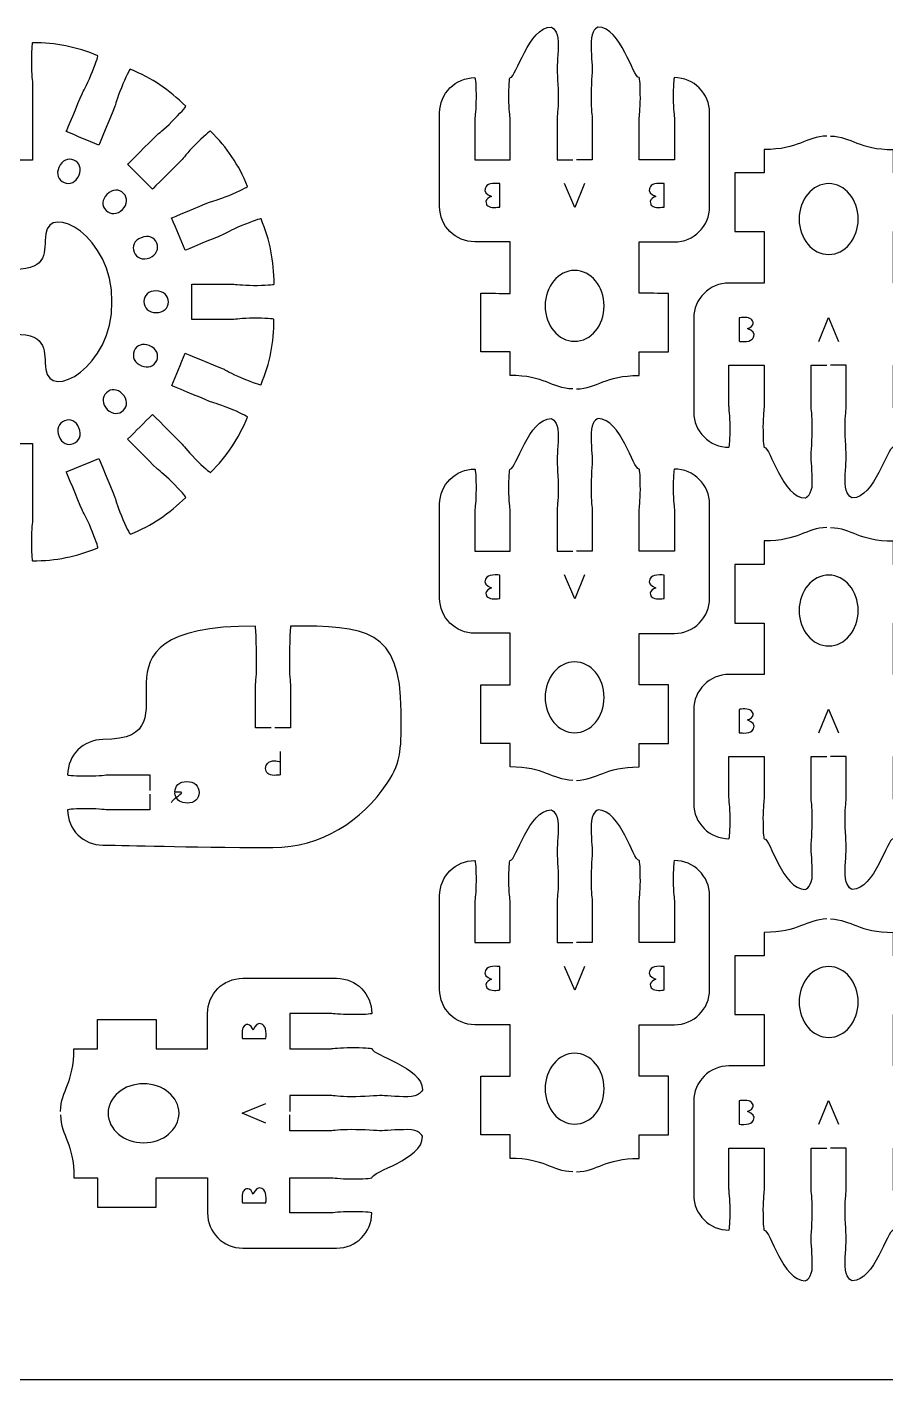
# Model space of a CAD drawing. Extents: x 0 to 300, y 0 to 300.
# Drawn here: x 151 to 224.2, y 0.1 to 115.4 of the extents above; entities that cross this region are included whole.
import ezdxf

# ---------------------------------------------------------------- set-up
doc = ezdxf.new("R2010")
doc.units = 0
doc.header["$MEASUREMENT"] = 0
doc.layers.add('DEFAULT', color=7, linetype='CONTINUOUS')

msp = doc.modelspace()

# ---------------------------------------------------------------- linework, layer by layer
at = {"layer": 'DEFAULT', "color": 250}
for points in [[(198.54, 102.08), (197.7, 100.06), (196.84, 102.08)], [(218.49, 88.63), (219.33, 90.66), (220.18, 88.63)], [(198.54, 68.72), (197.7, 66.7), (196.84, 68.72)], [(218.49, 55.27), (219.33, 57.29), (220.18, 55.27)], [(198.54, 35.35), (197.7, 33.33), (196.84, 35.35)], [(171.38, 21.99), (169.36, 22.83), (171.38, 23.68)], [(218.49, 21.9), (219.33, 23.92), (220.18, 21.9)]]:
    msp.add_lwpolyline(points, dxfattribs=at)
at = {"layer": 'DEFAULT', "color": 1}
msp.add_lwpolyline([(294.85, 0.1), (5.15, 0.1)], dxfattribs=at)
for points, knots in [([(197.54, 84.58), (195.69, 84.64), (195.15, 85.73), (192.19, 85.73), (192.19, 86.4), (192.19, 87.07), (192.19, 87.73), (191.36, 87.73), (190.53, 87.73), (189.69, 87.73), (189.69, 89.4), (189.69, 91.07), (189.69, 92.74), (190.53, 92.73), (191.36, 92.73), (192.19, 92.73), (192.19, 94.19), (192.19, 95.66), (192.19, 97.12), (191.19, 97.12), (190.19, 97.12), (189.19, 97.12), (187.53, 97.12), (186.19, 98.46), (186.19, 100.12), (186.19, 102.78), (186.19, 105.45), (186.19, 108.12), (186.19, 109.77), (187.53, 111.12), (189.19, 111.12), (189.24, 111.12), (189.29, 110.33), (189.29, 109.37), (189.29, 108.4), (189.19, 107.79), (189.19, 107.62), (189.19, 106.45), (189.19, 105.28), (189.19, 104.12), (190.19, 104.12), (191.19, 104.12), (192.19, 104.12), (192.19, 105.28), (192.19, 106.45), (192.19, 107.62), (192.19, 107.79), (192.09, 108.4), (192.09, 109.37), (192.09, 110.33), (192.13, 111.12), (192.19, 111.12), (192.73, 111.12), (193.75, 115.43), (195.69, 115.43), (195.75, 115.43), (196.29, 115.14), (196.29, 114.18), (196.29, 113.21), (196.19, 112.11), (196.19, 111.86), (196.19, 111.72), (196.29, 110.33), (196.29, 109.37), (196.29, 108.4), (196.19, 107.79), (196.19, 107.62), (196.19, 106.45), (196.19, 105.28), (196.19, 104.12), (196.64, 104.12), (197.09, 104.12), (197.54, 104.12)], [0, 0, 0, 0, 1, 1, 1, 6.67, 6.67, 6.67, 13.75, 13.75, 13.75, 27.93, 27.93, 27.93, 35.010007, 35.010007, 35.010007, 47.440007, 47.440007, 47.440007, 55.950007, 55.950007, 55.950007, 56.950007, 56.950007, 56.950007, 79.630007, 79.630007, 79.630007, 80.630007, 80.630007, 80.630007, 81.630007, 81.630007, 81.630007, 82.630007, 82.630007, 82.630007, 92.550007, 92.550007, 92.550007, 101.060007, 101.060007, 101.060007, 110.980007, 110.980007, 110.980007, 111.980007, 111.980007, 111.980007, 112.980007, 112.980007, 112.980007, 113.980007, 113.980007, 113.980007, 114.980007, 114.980007, 114.980007, 115.980007, 115.980007, 115.980007, 116.980007, 116.980007, 116.980007, 117.980007, 117.980007, 117.980007, 127.900007, 127.900007, 127.900007, 131.720007, 131.720007, 131.720007, 131.720007]), ([(197.84, 84.58), (199.69, 84.64), (200.23, 85.73), (203.19, 85.73), (203.19, 86.4), (203.19, 87.07), (203.19, 87.73), (204.02, 87.73), (204.86, 87.73), (205.69, 87.73), (205.69, 89.4), (205.69, 91.07), (205.69, 92.73), (204.86, 92.73), (204.02, 92.73), (203.19, 92.74), (203.19, 94.2), (203.19, 95.65), (203.19, 97.11), (204.19, 97.11), (205.19, 97.11), (206.19, 97.11), (207.85, 97.11), (209.19, 98.46), (209.19, 100.12), (209.19, 102.78), (209.19, 105.45), (209.19, 108.12), (209.19, 109.77), (207.85, 111.12), (206.19, 111.12), (206.14, 111.12), (206.09, 110.33), (206.09, 109.37), (206.09, 108.4), (206.19, 107.79), (206.19, 107.62), (206.19, 106.45), (206.19, 105.28), (206.19, 104.12), (205.19, 104.12), (204.19, 104.12), (203.19, 104.12), (203.19, 105.28), (203.19, 106.45), (203.19, 107.62), (203.19, 107.79), (203.29, 108.4), (203.29, 109.37), (203.29, 110.33), (203.25, 111.12), (203.19, 111.12), (202.65, 111.12), (201.62, 115.43), (199.69, 115.43), (199.63, 115.43), (199.09, 115.14), (199.09, 114.18), (199.09, 113.21), (199.19, 112.11), (199.19, 111.86), (199.19, 111.72), (199.09, 110.33), (199.09, 109.37), (199.09, 108.4), (199.19, 107.79), (199.19, 107.62), (199.19, 106.45), (199.19, 105.28), (199.19, 104.12), (198.74, 104.12), (198.29, 104.12), (197.84, 104.12)], [0, 0, 0, 0, 1, 1, 1, 6.67, 6.67, 6.67, 13.76, 13.76, 13.76, 27.93, 27.93, 27.93, 35.030007, 35.030007, 35.030007, 47.440011, 47.440011, 47.440011, 55.940011, 55.940011, 55.940011, 56.940011, 56.940011, 56.940011, 79.620013, 79.620013, 79.620013, 80.620013, 80.620013, 80.620013, 81.620013, 81.620013, 81.620013, 82.620013, 82.620013, 82.620013, 92.540013, 92.540013, 92.540013, 101.040013, 101.040013, 101.040013, 110.960013, 110.960013, 110.960013, 111.960013, 111.960013, 111.960013, 112.960013, 112.960013, 112.960013, 113.960013, 113.960013, 113.960013, 114.960013, 114.960013, 114.960013, 115.960013, 115.960013, 115.960013, 116.960013, 116.960013, 116.960013, 117.960013, 117.960013, 117.960013, 127.880013, 127.880013, 127.880013, 131.710013, 131.710013, 131.710013, 131.710013]), ([(150.15, 79.94), (150.6, 79.94), (151.05, 79.94), (151.5, 79.94), (151.5, 77.77), (151.5, 75.6), (151.5, 73.43), (151.5, 73.26), (151.4, 72.65), (151.4, 71.68), (151.4, 70.72), (151.44, 69.94), (151.5, 69.93), (153.5, 69.93), (155.21, 70.28), (157.06, 71.04), (157.11, 71.06), (156.85, 71.8), (156.48, 72.7), (156.12, 73.59), (155.79, 74.11), (155.72, 74.27), (155.39, 75.08), (154.38, 77.51), (154.38, 77.51), (155.31, 77.89), (156.23, 78.27), (157.15, 78.65), (157.15, 78.65), (158.16, 76.23), (158.49, 75.42), (158.56, 75.26), (158.7, 74.66), (159.07, 73.77), (159.44, 72.87), (159.78, 72.17), (159.84, 72.19), (161.68, 72.95), (163.13, 73.93), (164.55, 75.34), (164.59, 75.38), (164.07, 75.96), (163.38, 76.65), (162.7, 77.33), (162.2, 77.69), (162.08, 77.81), (161.45, 78.43), (159.6, 80.29), (159.6, 80.29), (160.31, 81), (161.01, 81.7), (161.72, 82.41), (161.72, 82.41), (163.58, 80.56), (164.19, 79.93), (164.32, 79.81), (164.68, 79.31), (165.36, 78.63), (166.05, 77.94), (166.63, 77.42), (166.67, 77.46), (168.08, 78.88), (169.06, 80.33), (169.82, 82.17), (169.84, 82.23), (169.14, 82.57), (168.24, 82.94), (167.35, 83.31), (166.75, 83.45), (166.59, 83.52), (165.78, 83.85), (163.36, 84.86), (163.36, 84.86), (163.74, 85.78), (164.12, 86.7), (164.5, 87.63), (164.5, 87.63), (166.93, 86.62), (167.74, 86.29), (167.9, 86.22), (168.42, 85.9), (169.31, 85.52), (170.21, 85.15), (170.95, 84.9), (170.97, 84.95), (171.73, 86.8), (172.08, 88.51), (172.07, 90.51), (172.07, 90.57), (171.29, 90.61), (170.33, 90.61), (169.36, 90.61), (168.75, 90.51), (168.58, 90.51), (167.41, 90.51), (166.24, 90.51), (165.07, 90.51), (165.08, 91.51), (165.08, 92.51), (165.08, 93.51), (165.08, 93.51), (167.7, 93.51), (168.57, 93.51), (168.75, 93.51), (169.36, 93.41), (170.33, 93.41), (171.29, 93.41), (172.08, 93.46), (172.08, 93.51), (172.08, 95.51), (171.73, 97.23), (170.97, 99.08), (170.95, 99.13), (170.21, 98.86), (169.32, 98.5), (168.42, 98.12), (167.9, 97.8), (167.73, 97.74), (166.93, 97.4), (164.5, 96.4), (164.5, 96.4), (164.12, 97.32), (163.74, 98.24), (163.35, 99.16), (163.35, 99.16), (165.78, 100.17), (166.59, 100.5), (166.75, 100.57), (167.35, 100.71), (168.25, 101.08), (169.14, 101.45), (169.84, 101.8), (169.82, 101.85), (169.06, 103.69), (168.09, 105.15), (166.67, 106.56), (166.63, 106.6), (166.05, 106.08), (165.36, 105.4), (164.68, 104.71), (164.32, 104.21), (164.19, 104.09), (163.57, 103.47), (161.72, 101.61), (161.72, 101.61), (161.01, 102.32), (160.31, 103.03), (159.6, 103.73), (159.6, 103.73), (161.46, 105.59), (162.08, 106.21), (162.2, 106.33), (162.7, 106.69), (163.38, 107.38), (164.07, 108.06), (164.59, 108.64), (164.55, 108.68), (163.14, 110.1), (161.68, 111.07), (159.83, 111.84), (159.78, 111.86), (159.44, 111.15), (159.07, 110.26), (158.7, 109.36), (158.56, 108.76), (158.49, 108.6), (158.16, 107.79), (157.15, 105.37), (157.15, 105.37), (156.23, 105.75), (155.31, 106.13), (154.38, 106.52), (154.38, 106.52), (155.39, 108.94), (155.72, 109.75), (155.79, 109.91), (156.11, 110.43), (156.48, 111.32), (156.85, 112.22), (157.11, 112.96), (157.06, 112.98), (155.21, 113.75), (153.5, 114.09), (151.5, 114.09), (151.45, 114.09), (151.4, 113.31), (151.4, 112.34), (151.4, 111.37), (151.5, 110.76), (151.5, 110.59), (151.5, 109.71), (151.5, 104.09), (151.5, 104.09), (151.05, 104.09), (150.6, 104.09), (150.15, 104.09)], [0, 0, 0, 0, 3.83, 3.83, 3.83, 22.27, 22.27, 22.27, 23.27, 23.27, 23.27, 24.27, 24.27, 24.27, 25.27, 25.27, 25.27, 26.27, 26.27, 26.27, 27.27, 27.27, 27.27, 28.27, 28.27, 28.27, 36.775416, 36.775416, 36.775416, 37.775416, 37.775416, 37.775416, 38.775416, 38.775416, 38.775416, 39.775416, 39.775416, 39.775416, 40.775416, 40.775416, 40.775416, 41.775416, 41.775416, 41.775416, 42.775416, 42.775416, 42.775416, 43.775416, 43.775416, 43.775416, 52.281913, 52.281913, 52.281913, 53.281913, 53.281913, 53.281913, 54.281913, 54.281913, 54.281913, 55.281913, 55.281913, 55.281913, 56.281913, 56.281913, 56.281913, 57.281913, 57.281913, 57.281913, 58.281913, 58.281913, 58.281913, 59.281913, 59.281913, 59.281913, 67.787329, 67.787329, 67.787329, 68.787329, 68.787329, 68.787329, 69.787329, 69.787329, 69.787329, 70.787329, 70.787329, 70.787329, 71.787329, 71.787329, 71.787329, 72.787329, 72.787329, 72.787329, 73.787329, 73.787329, 73.787329, 83.717329, 83.717329, 83.717329, 92.217335, 92.217335, 92.217335, 93.217335, 93.217335, 93.217335, 94.217335, 94.217335, 94.217335, 95.217335, 95.217335, 95.217335, 96.217335, 96.217335, 96.217335, 97.217335, 97.217335, 97.217335, 98.217335, 98.217335, 98.217335, 99.217335, 99.217335, 99.217335, 107.717341, 107.717341, 107.717341, 108.717341, 108.717341, 108.717341, 109.717341, 109.717341, 109.717341, 110.717341, 110.717341, 110.717341, 111.717341, 111.717341, 111.717341, 112.717341, 112.717341, 112.717341, 113.717341, 113.717341, 113.717341, 114.717341, 114.717341, 114.717341, 123.223839, 123.223839, 123.223839, 124.223839, 124.223839, 124.223839, 125.223839, 125.223839, 125.223839, 126.223839, 126.223839, 126.223839, 127.223839, 127.223839, 127.223839, 128.223839, 128.223839, 128.223839, 129.223839, 129.223839, 129.223839, 130.223839, 130.223839, 130.223839, 138.729255, 138.729255, 138.729255, 139.729255, 139.729255, 139.729255, 140.729255, 140.729255, 140.729255, 141.729255, 141.729255, 141.729255, 142.729255, 142.729255, 142.729255, 143.729255, 143.729255, 143.729255, 144.729255, 144.729255, 144.729255, 145.729255, 145.729255, 145.729255, 149.559255, 149.559255, 149.559255, 149.559255]), ([(219.19, 106.14), (217.34, 106.08), (216.8, 104.99), (213.84, 104.99), (213.84, 104.32), (213.84, 103.65), (213.84, 102.99), (213.01, 102.99), (212.17, 102.99), (211.34, 102.99), (211.34, 101.32), (211.34, 99.65), (211.34, 97.99), (212.17, 97.99), (213.01, 97.99), (213.84, 97.99), (213.84, 96.53), (213.84, 95.07), (213.84, 93.61), (212.84, 93.61), (211.84, 93.61), (210.84, 93.61), (209.18, 93.61), (207.84, 92.26), (207.84, 90.61), (207.84, 87.94), (207.84, 85.27), (207.84, 82.6), (207.84, 80.95), (209.18, 79.61), (210.84, 79.61), (210.89, 79.61), (210.94, 80.39), (210.94, 81.36), (210.94, 82.32), (210.84, 82.93), (210.84, 83.1), (210.84, 84.27), (210.84, 85.44), (210.84, 86.6), (211.84, 86.6), (212.84, 86.6), (213.84, 86.6), (213.84, 85.44), (213.84, 84.27), (213.84, 83.1), (213.84, 82.93), (213.74, 82.32), (213.74, 81.36), (213.74, 80.39), (213.78, 79.61), (213.84, 79.61), (214.38, 79.61), (215.41, 75.29), (217.34, 75.29), (217.4, 75.29), (217.94, 75.58), (217.94, 76.54), (217.94, 77.51), (217.84, 78.6), (217.84, 78.85), (217.84, 79), (217.94, 80.39), (217.94, 81.36), (217.94, 82.32), (217.84, 82.93), (217.84, 83.1), (217.84, 84.27), (217.84, 85.44), (217.84, 86.6), (218.29, 86.6), (218.74, 86.6), (219.19, 86.6)], [0, 0, 0, 0, 1, 1, 1, 6.67, 6.67, 6.67, 13.76, 13.76, 13.76, 27.93, 27.93, 27.93, 35.030007, 35.030007, 35.030007, 47.440011, 47.440011, 47.440011, 55.940011, 55.940011, 55.940011, 56.940011, 56.940011, 56.940011, 79.620013, 79.620013, 79.620013, 80.620013, 80.620013, 80.620013, 81.620013, 81.620013, 81.620013, 82.620013, 82.620013, 82.620013, 92.540013, 92.540013, 92.540013, 101.040013, 101.040013, 101.040013, 110.960013, 110.960013, 110.960013, 111.960013, 111.960013, 111.960013, 112.960013, 112.960013, 112.960013, 113.960013, 113.960013, 113.960013, 114.960013, 114.960013, 114.960013, 115.960013, 115.960013, 115.960013, 116.960013, 116.960013, 116.960013, 117.960013, 117.960013, 117.960013, 127.880013, 127.880013, 127.880013, 131.710013, 131.710013, 131.710013, 131.710013]), ([(219.49, 106.14), (221.34, 106.08), (221.88, 104.99), (224.84, 104.99), (224.84, 104.32), (224.84, 103.65), (224.84, 102.99), (225.67, 102.99), (226.5, 102.99), (227.34, 102.99), (227.34, 101.32), (227.34, 99.65), (227.34, 97.99), (226.5, 97.99), (225.67, 97.99), (224.84, 97.99), (224.84, 96.53), (224.84, 95.07), (224.84, 93.6), (225.84, 93.6), (226.84, 93.6), (227.84, 93.6), (229.5, 93.6), (230.84, 92.26), (230.84, 90.61), (230.84, 87.94), (230.84, 85.27), (230.84, 82.6), (230.84, 80.95), (229.5, 79.61), (227.84, 79.61), (227.78, 79.61), (227.74, 80.39), (227.74, 81.36), (227.74, 82.32), (227.84, 82.93), (227.84, 83.1), (227.84, 84.27), (227.84, 85.44), (227.84, 86.6), (226.84, 86.6), (225.84, 86.6), (224.84, 86.6), (224.84, 85.44), (224.84, 84.27), (224.84, 83.1), (224.84, 82.93), (224.94, 82.32), (224.94, 81.36), (224.94, 80.39), (224.9, 79.61), (224.84, 79.61), (224.3, 79.61), (223.28, 75.29), (221.34, 75.29), (221.28, 75.29), (220.74, 75.58), (220.74, 76.54), (220.74, 77.51), (220.84, 78.6), (220.84, 78.85), (220.84, 79), (220.74, 80.39), (220.74, 81.36), (220.74, 82.32), (220.84, 82.93), (220.84, 83.1), (220.84, 84.27), (220.84, 85.44), (220.84, 86.6), (220.39, 86.6), (219.94, 86.6), (219.49, 86.6)], [0, 0, 0, 0, 1, 1, 1, 6.67, 6.67, 6.67, 13.75, 13.75, 13.75, 27.93, 27.93, 27.93, 35.010007, 35.010007, 35.010007, 47.440007, 47.440007, 47.440007, 55.950007, 55.950007, 55.950007, 56.950007, 56.950007, 56.950007, 79.630007, 79.630007, 79.630007, 80.630007, 80.630007, 80.630007, 81.630007, 81.630007, 81.630007, 82.630007, 82.630007, 82.630007, 92.550007, 92.550007, 92.550007, 101.060007, 101.060007, 101.060007, 110.980007, 110.980007, 110.980007, 111.980007, 111.980007, 111.980007, 112.980007, 112.980007, 112.980007, 113.980007, 113.980007, 113.980007, 114.980007, 114.980007, 114.980007, 115.980007, 115.980007, 115.980007, 116.980007, 116.980007, 116.980007, 117.980007, 117.980007, 117.980007, 127.900007, 127.900007, 127.900007, 131.720007, 131.720007, 131.720007, 131.720007]), ([(219.34, 102.08), (220.73, 102.08), (221.85, 100.73), (221.85, 99.06), (221.85, 97.39), (220.73, 96.04), (219.34, 96.04), (217.95, 96.04), (216.82, 97.39), (216.82, 99.06), (216.82, 100.73), (217.95, 102.08), (219.34, 102.08)], [1, 1, 1, 1, 2, 2, 2, 3, 3, 3, 4, 4, 4, 5, 5, 5, 5]), ([(152.63, 86.24), (152.46, 87.69), (152.9, 89.25), (150, 89.25), (147.1, 89.25), (147.55, 87.69), (147.37, 86.24), (147.07, 83.57), (141.69, 86.36), (141.73, 92.01), (141.69, 97.66), (147.07, 100.45), (147.37, 97.79), (147.55, 96.33), (147.1, 94.77), (150, 94.77), (152.9, 94.77), (152.46, 96.33), (152.63, 97.79), (152.94, 100.45), (158.32, 97.66), (158.27, 92.01), (158.32, 86.36), (152.94, 83.57), (152.63, 86.24)], [1, 1, 1, 1, 2, 2, 2, 3, 3, 3, 4, 4, 4, 5, 5, 5, 6, 6, 6, 7, 7, 7, 8, 8, 8, 9, 9, 9, 9]), ([(197.69, 88.64), (196.3, 88.64), (195.18, 89.99), (195.18, 91.66), (195.18, 93.33), (196.3, 94.68), (197.69, 94.68), (199.08, 94.68), (200.2, 93.33), (200.2, 91.66), (200.2, 89.99), (199.08, 88.64), (197.69, 88.64)], [1, 1, 1, 1, 2, 2, 2, 3, 3, 3, 4, 4, 4, 5, 5, 5, 5]), ([(197.54, 51.21), (195.69, 51.27), (195.15, 52.36), (192.19, 52.36), (192.19, 53.03), (192.19, 53.7), (192.19, 54.36), (191.36, 54.36), (190.53, 54.36), (189.69, 54.36), (189.69, 56.03), (189.69, 57.7), (189.69, 59.37), (190.53, 59.37), (191.36, 59.36), (192.19, 59.36), (192.19, 60.82), (192.19, 62.29), (192.19, 63.75), (191.19, 63.75), (190.19, 63.75), (189.19, 63.75), (187.53, 63.75), (186.19, 65.09), (186.19, 66.75), (186.19, 69.41), (186.19, 72.08), (186.19, 74.75), (186.19, 76.41), (187.53, 77.75), (189.19, 77.75), (189.24, 77.75), (189.29, 76.96), (189.29, 76), (189.29, 75.03), (189.19, 74.42), (189.19, 74.25), (189.19, 73.08), (189.19, 71.91), (189.19, 70.75), (190.19, 70.75), (191.19, 70.75), (192.19, 70.75), (192.19, 71.91), (192.19, 73.08), (192.19, 74.25), (192.19, 74.42), (192.09, 75.03), (192.09, 76), (192.09, 76.96), (192.13, 77.75), (192.19, 77.75), (192.73, 77.75), (193.75, 82.06), (195.69, 82.06), (195.75, 82.06), (196.29, 81.77), (196.29, 80.81), (196.29, 79.84), (196.19, 78.75), (196.19, 78.5), (196.19, 78.35), (196.29, 76.96), (196.29, 76), (196.29, 75.03), (196.19, 74.42), (196.19, 74.25), (196.19, 73.08), (196.19, 71.91), (196.19, 70.75), (196.64, 70.75), (197.09, 70.75), (197.54, 70.75)], [0, 0, 0, 0, 1, 1, 1, 6.67, 6.67, 6.67, 13.75, 13.75, 13.75, 27.93, 27.93, 27.93, 35.010007, 35.010007, 35.010007, 47.440007, 47.440007, 47.440007, 55.950007, 55.950007, 55.950007, 56.950007, 56.950007, 56.950007, 79.630007, 79.630007, 79.630007, 80.630007, 80.630007, 80.630007, 81.630007, 81.630007, 81.630007, 82.630007, 82.630007, 82.630007, 92.550007, 92.550007, 92.550007, 101.060007, 101.060007, 101.060007, 110.980007, 110.980007, 110.980007, 111.980007, 111.980007, 111.980007, 112.980007, 112.980007, 112.980007, 113.980007, 113.980007, 113.980007, 114.980007, 114.980007, 114.980007, 115.980007, 115.980007, 115.980007, 116.980007, 116.980007, 116.980007, 117.980007, 117.980007, 117.980007, 127.900007, 127.900007, 127.900007, 131.720007, 131.720007, 131.720007, 131.720007]), ([(197.84, 51.21), (199.69, 51.27), (200.23, 52.36), (203.19, 52.36), (203.19, 53.03), (203.19, 53.7), (203.19, 54.36), (204.02, 54.36), (204.86, 54.36), (205.69, 54.36), (205.69, 56.03), (205.69, 57.7), (205.69, 59.36), (204.86, 59.36), (204.02, 59.37), (203.19, 59.37), (203.19, 60.83), (203.19, 62.29), (203.19, 63.74), (204.19, 63.74), (205.19, 63.74), (206.19, 63.74), (207.85, 63.74), (209.19, 65.09), (209.19, 66.75), (209.19, 69.41), (209.19, 72.08), (209.19, 74.75), (209.19, 76.41), (207.85, 77.75), (206.19, 77.75), (206.14, 77.75), (206.09, 76.96), (206.09, 76), (206.09, 75.03), (206.19, 74.42), (206.19, 74.25), (206.19, 73.08), (206.19, 71.91), (206.19, 70.75), (205.19, 70.75), (204.19, 70.75), (203.19, 70.75), (203.19, 71.91), (203.19, 73.08), (203.19, 74.25), (203.19, 74.42), (203.29, 75.03), (203.29, 76), (203.29, 76.96), (203.25, 77.75), (203.19, 77.75), (202.65, 77.75), (201.62, 82.06), (199.69, 82.06), (199.63, 82.06), (199.09, 81.77), (199.09, 80.81), (199.09, 79.84), (199.19, 78.75), (199.19, 78.5), (199.19, 78.35), (199.09, 76.96), (199.09, 76), (199.09, 75.03), (199.19, 74.42), (199.19, 74.25), (199.19, 73.08), (199.19, 71.91), (199.19, 70.75), (198.74, 70.75), (198.29, 70.75), (197.84, 70.75)], [0, 0, 0, 0, 1, 1, 1, 6.67, 6.67, 6.67, 13.76, 13.76, 13.76, 27.93, 27.93, 27.93, 35.030007, 35.030007, 35.030007, 47.440011, 47.440011, 47.440011, 55.940011, 55.940011, 55.940011, 56.940011, 56.940011, 56.940011, 79.620013, 79.620013, 79.620013, 80.620013, 80.620013, 80.620013, 81.620013, 81.620013, 81.620013, 82.620013, 82.620013, 82.620013, 92.540013, 92.540013, 92.540013, 101.040013, 101.040013, 101.040013, 110.960013, 110.960013, 110.960013, 111.960013, 111.960013, 111.960013, 112.960013, 112.960013, 112.960013, 113.960013, 113.960013, 113.960013, 114.960013, 114.960013, 114.960013, 115.960013, 115.960013, 115.960013, 116.960013, 116.960013, 116.960013, 117.960013, 117.960013, 117.960013, 127.880013, 127.880013, 127.880013, 131.710013, 131.710013, 131.710013, 131.710013]), ([(219.19, 72.77), (217.34, 72.71), (216.8, 71.62), (213.84, 71.62), (213.84, 70.95), (213.84, 70.29), (213.84, 69.62), (213.01, 69.62), (212.17, 69.62), (211.34, 69.62), (211.34, 67.95), (211.34, 66.29), (211.34, 64.62), (212.17, 64.62), (213.01, 64.62), (213.84, 64.62), (213.84, 63.16), (213.84, 61.7), (213.84, 60.24), (212.84, 60.24), (211.84, 60.24), (210.84, 60.24), (209.18, 60.24), (207.84, 58.89), (207.84, 57.24), (207.84, 54.57), (207.84, 51.9), (207.84, 49.23), (207.84, 47.58), (209.18, 46.24), (210.84, 46.24), (210.89, 46.24), (210.94, 47.02), (210.94, 47.99), (210.94, 48.95), (210.84, 49.56), (210.84, 49.74), (210.84, 50.9), (210.84, 52.07), (210.84, 53.24), (211.84, 53.24), (212.84, 53.24), (213.84, 53.24), (213.84, 52.07), (213.84, 50.9), (213.84, 49.74), (213.84, 49.56), (213.74, 48.95), (213.74, 47.99), (213.74, 47.02), (213.78, 46.24), (213.84, 46.24), (214.38, 46.24), (215.41, 41.92), (217.34, 41.92), (217.4, 41.92), (217.94, 42.21), (217.94, 43.17), (217.94, 44.14), (217.84, 45.23), (217.84, 45.48), (217.84, 45.63), (217.94, 47.02), (217.94, 47.99), (217.94, 48.95), (217.84, 49.56), (217.84, 49.74), (217.84, 50.9), (217.84, 52.07), (217.84, 53.24), (218.29, 53.24), (218.74, 53.24), (219.19, 53.24)], [0, 0, 0, 0, 1, 1, 1, 6.67, 6.67, 6.67, 13.76, 13.76, 13.76, 27.93, 27.93, 27.93, 35.030007, 35.030007, 35.030007, 47.440011, 47.440011, 47.440011, 55.940011, 55.940011, 55.940011, 56.940011, 56.940011, 56.940011, 79.620013, 79.620013, 79.620013, 80.620013, 80.620013, 80.620013, 81.620013, 81.620013, 81.620013, 82.620013, 82.620013, 82.620013, 92.540013, 92.540013, 92.540013, 101.040013, 101.040013, 101.040013, 110.960013, 110.960013, 110.960013, 111.960013, 111.960013, 111.960013, 112.960013, 112.960013, 112.960013, 113.960013, 113.960013, 113.960013, 114.960013, 114.960013, 114.960013, 115.960013, 115.960013, 115.960013, 116.960013, 116.960013, 116.960013, 117.960013, 117.960013, 117.960013, 127.880013, 127.880013, 127.880013, 131.710013, 131.710013, 131.710013, 131.710013]), ([(219.49, 72.77), (221.34, 72.71), (221.88, 71.62), (224.84, 71.62), (224.84, 70.95), (224.84, 70.29), (224.84, 69.62), (225.67, 69.62), (226.5, 69.62), (227.34, 69.62), (227.34, 67.95), (227.34, 66.28), (227.34, 64.62), (226.5, 64.62), (225.67, 64.62), (224.84, 64.62), (224.84, 63.16), (224.84, 61.7), (224.84, 60.23), (225.84, 60.23), (226.84, 60.23), (227.84, 60.23), (229.5, 60.23), (230.84, 58.89), (230.84, 57.24), (230.84, 54.57), (230.84, 51.9), (230.84, 49.23), (230.84, 47.58), (229.5, 46.24), (227.84, 46.24), (227.78, 46.24), (227.74, 47.02), (227.74, 47.99), (227.74, 48.95), (227.84, 49.56), (227.84, 49.74), (227.84, 50.9), (227.84, 52.07), (227.84, 53.24), (226.84, 53.24), (225.84, 53.24), (224.84, 53.24), (224.84, 52.07), (224.84, 50.9), (224.84, 49.74), (224.84, 49.56), (224.94, 48.95), (224.94, 47.99), (224.94, 47.02), (224.9, 46.24), (224.84, 46.24), (224.3, 46.24), (223.28, 41.92), (221.34, 41.92), (221.28, 41.92), (220.74, 42.21), (220.74, 43.17), (220.74, 44.14), (220.84, 45.23), (220.84, 45.48), (220.84, 45.63), (220.74, 47.02), (220.74, 47.99), (220.74, 48.95), (220.84, 49.56), (220.84, 49.74), (220.84, 50.9), (220.84, 52.07), (220.84, 53.24), (220.39, 53.24), (219.94, 53.24), (219.49, 53.24)], [0, 0, 0, 0, 1, 1, 1, 6.67, 6.67, 6.67, 13.75, 13.75, 13.75, 27.93, 27.93, 27.93, 35.010007, 35.010007, 35.010007, 47.440007, 47.440007, 47.440007, 55.950007, 55.950007, 55.950007, 56.950007, 56.950007, 56.950007, 79.630007, 79.630007, 79.630007, 80.630007, 80.630007, 80.630007, 81.630007, 81.630007, 81.630007, 82.630007, 82.630007, 82.630007, 92.550007, 92.550007, 92.550007, 101.060007, 101.060007, 101.060007, 110.980007, 110.980007, 110.980007, 111.980007, 111.980007, 111.980007, 112.980007, 112.980007, 112.980007, 113.980007, 113.980007, 113.980007, 114.980007, 114.980007, 114.980007, 115.980007, 115.980007, 115.980007, 116.980007, 116.980007, 116.980007, 117.980007, 117.980007, 117.980007, 127.900007, 127.900007, 127.900007, 131.720007, 131.720007, 131.720007, 131.720007]), ([(219.34, 68.71), (220.73, 68.71), (221.85, 67.36), (221.85, 65.69), (221.85, 64.02), (220.73, 62.67), (219.34, 62.67), (217.95, 62.67), (216.82, 64.02), (216.82, 65.69), (216.82, 67.36), (217.95, 68.71), (219.34, 68.71)], [1, 1, 1, 1, 2, 2, 2, 3, 3, 3, 4, 4, 4, 5, 5, 5, 5]), ([(171.84, 55.7), (171.39, 55.7), (170.94, 55.7), (170.49, 55.7), (170.49, 56.86), (170.49, 58.03), (170.49, 59.19), (170.49, 59.37), (170.59, 59.98), (170.59, 60.94), (170.59, 61.9), (170.55, 64.29), (170.49, 64.37), (154.14, 64.37), (166.34, 54.69), (157.49, 54.69), (155.83, 54.69), (154.49, 53.35), (154.49, 51.69), (154.49, 51.63), (155.27, 51.59), (156.24, 51.59), (157.21, 51.59), (157.82, 51.69), (157.99, 51.69), (159.16, 51.69), (160.32, 51.69), (161.49, 51.69), (161.49, 51.24), (161.49, 50.79), (161.49, 50.34)], [0, 0, 0, 0, 3.82, 3.82, 3.82, 13.74, 13.74, 13.74, 14.74, 14.74, 14.74, 15.74, 15.74, 15.74, 16.74, 16.74, 16.74, 17.74, 17.74, 17.74, 18.74, 18.74, 18.74, 19.74, 19.74, 19.74, 29.66, 29.66, 29.66, 33.48, 33.48, 33.48, 33.48]), ([(161.49, 50.04), (161.49, 49.59), (161.49, 49.14), (161.49, 48.69), (160.32, 48.69), (159.16, 48.69), (157.99, 48.69), (157.82, 48.69), (157.21, 48.79), (156.24, 48.79), (155.27, 48.79), (154.49, 48.75), (154.49, 48.69), (154.49, 47.03), (155.83, 45.69), (157.49, 45.69), (160.08, 45.69), (163.98, 45.49), (171.98, 45.49), (176.11, 45.49), (179.54, 47.75), (181.73, 50.98), (183.01, 52.87), (182.9, 54.07), (182.9, 57.07), (182.9, 64.17), (179.85, 64.37), (173.49, 64.37), (173.44, 64.37), (173.39, 61.91), (173.39, 60.94), (173.39, 59.98), (173.49, 59.37), (173.49, 59.19), (173.49, 58.03), (173.49, 56.86), (173.49, 55.7), (173.04, 55.7), (172.59, 55.7), (172.14, 55.7)], [0, 0, 0, 0, 3.82, 3.82, 3.82, 13.74, 13.74, 13.74, 14.74, 14.74, 14.74, 15.74, 15.74, 15.74, 16.74, 16.74, 16.74, 17.74, 17.74, 17.74, 18.74, 18.74, 18.74, 19.74, 19.74, 19.74, 20.74, 20.74, 20.74, 21.74, 21.74, 21.74, 22.74, 22.74, 22.74, 32.66, 32.66, 32.66, 36.49, 36.49, 36.49, 36.49]), ([(197.69, 55.27), (196.3, 55.27), (195.18, 56.63), (195.18, 58.29), (195.18, 59.96), (196.3, 61.31), (197.69, 61.31), (199.08, 61.31), (200.2, 59.96), (200.2, 58.29), (200.2, 56.63), (199.08, 55.27), (197.69, 55.27)], [1, 1, 1, 1, 2, 2, 2, 3, 3, 3, 4, 4, 4, 5, 5, 5, 5]), ([(197.54, 17.84), (195.69, 17.9), (195.15, 18.99), (192.19, 18.99), (192.19, 19.66), (192.19, 20.33), (192.19, 20.99), (191.36, 20.99), (190.53, 20.99), (189.69, 20.99), (189.69, 22.66), (189.69, 24.33), (189.69, 26), (190.53, 26), (191.36, 25.99), (192.19, 25.99), (192.19, 27.46), (192.19, 28.92), (192.19, 30.38), (191.19, 30.38), (190.19, 30.38), (189.19, 30.38), (187.53, 30.38), (186.19, 31.72), (186.19, 33.38), (186.19, 36.04), (186.19, 38.71), (186.19, 41.38), (186.19, 43.04), (187.53, 44.38), (189.19, 44.38), (189.24, 44.38), (189.29, 43.59), (189.29, 42.63), (189.29, 41.66), (189.19, 41.05), (189.19, 40.88), (189.19, 39.71), (189.19, 38.54), (189.19, 37.38), (190.19, 37.38), (191.19, 37.38), (192.19, 37.38), (192.19, 38.54), (192.19, 39.71), (192.19, 40.88), (192.19, 41.05), (192.09, 41.66), (192.09, 42.63), (192.09, 43.59), (192.13, 44.38), (192.19, 44.38), (192.73, 44.38), (193.75, 48.69), (195.69, 48.69), (195.75, 48.69), (196.29, 48.41), (196.29, 47.44), (196.29, 46.47), (196.19, 45.38), (196.19, 45.13), (196.19, 44.98), (196.29, 43.59), (196.29, 42.63), (196.29, 41.66), (196.19, 41.05), (196.19, 40.88), (196.19, 39.71), (196.19, 38.54), (196.19, 37.38), (196.64, 37.38), (197.09, 37.38), (197.54, 37.38)], [0, 0, 0, 0, 1, 1, 1, 6.67, 6.67, 6.67, 13.75, 13.75, 13.75, 27.93, 27.93, 27.93, 35.010007, 35.010007, 35.010007, 47.440007, 47.440007, 47.440007, 55.950007, 55.950007, 55.950007, 56.950007, 56.950007, 56.950007, 79.630007, 79.630007, 79.630007, 80.630007, 80.630007, 80.630007, 81.630007, 81.630007, 81.630007, 82.630007, 82.630007, 82.630007, 92.550007, 92.550007, 92.550007, 101.060007, 101.060007, 101.060007, 110.980007, 110.980007, 110.980007, 111.980007, 111.980007, 111.980007, 112.980007, 112.980007, 112.980007, 113.980007, 113.980007, 113.980007, 114.980007, 114.980007, 114.980007, 115.980007, 115.980007, 115.980007, 116.980007, 116.980007, 116.980007, 117.980007, 117.980007, 117.980007, 127.900007, 127.900007, 127.900007, 131.720007, 131.720007, 131.720007, 131.720007]), ([(197.84, 17.84), (199.69, 17.9), (200.23, 18.99), (203.19, 18.99), (203.19, 19.66), (203.19, 20.33), (203.19, 20.99), (204.02, 20.99), (204.86, 20.99), (205.69, 20.99), (205.69, 22.66), (205.69, 24.33), (205.69, 25.99), (204.86, 25.99), (204.02, 26), (203.19, 26), (203.19, 27.46), (203.19, 28.92), (203.19, 30.38), (204.19, 30.38), (205.19, 30.38), (206.19, 30.38), (207.85, 30.38), (209.19, 31.72), (209.19, 33.38), (209.19, 36.04), (209.19, 38.71), (209.19, 41.38), (209.19, 43.04), (207.85, 44.38), (206.19, 44.38), (206.14, 44.38), (206.09, 43.59), (206.09, 42.63), (206.09, 41.66), (206.19, 41.05), (206.19, 40.88), (206.19, 39.71), (206.19, 38.54), (206.19, 37.38), (205.19, 37.38), (204.19, 37.38), (203.19, 37.38), (203.19, 38.54), (203.19, 39.71), (203.19, 40.88), (203.19, 41.05), (203.29, 41.66), (203.29, 42.63), (203.29, 43.59), (203.25, 44.38), (203.19, 44.38), (202.65, 44.38), (201.62, 48.69), (199.69, 48.69), (199.63, 48.69), (199.09, 48.41), (199.09, 47.44), (199.09, 46.47), (199.19, 45.38), (199.19, 45.13), (199.19, 44.98), (199.09, 43.59), (199.09, 42.63), (199.09, 41.66), (199.19, 41.05), (199.19, 40.88), (199.19, 39.71), (199.19, 38.54), (199.19, 37.38), (198.74, 37.38), (198.29, 37.38), (197.84, 37.38)], [0, 0, 0, 0, 1, 1, 1, 6.67, 6.67, 6.67, 13.76, 13.76, 13.76, 27.93, 27.93, 27.93, 35.030007, 35.030007, 35.030007, 47.440011, 47.440011, 47.440011, 55.940011, 55.940011, 55.940011, 56.940011, 56.940011, 56.940011, 79.620013, 79.620013, 79.620013, 80.620013, 80.620013, 80.620013, 81.620013, 81.620013, 81.620013, 82.620013, 82.620013, 82.620013, 92.540013, 92.540013, 92.540013, 101.040013, 101.040013, 101.040013, 110.960013, 110.960013, 110.960013, 111.960013, 111.960013, 111.960013, 112.960013, 112.960013, 112.960013, 113.960013, 113.960013, 113.960013, 114.960013, 114.960013, 114.960013, 115.960013, 115.960013, 115.960013, 116.960013, 116.960013, 116.960013, 117.960013, 117.960013, 117.960013, 127.880013, 127.880013, 127.880013, 131.710013, 131.710013, 131.710013, 131.710013]), ([(219.19, 39.4), (217.34, 39.34), (216.8, 38.25), (213.84, 38.25), (213.84, 37.58), (213.84, 36.92), (213.84, 36.25), (213.01, 36.25), (212.17, 36.25), (211.34, 36.25), (211.34, 34.58), (211.34, 32.92), (211.34, 31.25), (212.17, 31.25), (213.01, 31.25), (213.84, 31.25), (213.84, 29.79), (213.84, 28.33), (213.84, 26.87), (212.84, 26.87), (211.84, 26.87), (210.84, 26.87), (209.18, 26.87), (207.84, 25.52), (207.84, 23.87), (207.84, 21.2), (207.84, 18.53), (207.84, 15.87), (207.84, 14.21), (209.18, 12.87), (210.84, 12.87), (210.89, 12.87), (210.94, 13.65), (210.94, 14.62), (210.94, 15.58), (210.84, 16.19), (210.84, 16.37), (210.84, 17.53), (210.84, 18.7), (210.84, 19.87), (211.84, 19.87), (212.84, 19.87), (213.84, 19.87), (213.84, 18.7), (213.84, 17.53), (213.84, 16.37), (213.84, 16.19), (213.74, 15.58), (213.74, 14.62), (213.74, 13.65), (213.78, 12.87), (213.84, 12.87), (214.38, 12.87), (215.41, 8.55), (217.34, 8.55), (217.4, 8.55), (217.94, 8.84), (217.94, 9.8), (217.94, 10.77), (217.84, 11.87), (217.84, 12.12), (217.84, 12.26), (217.94, 13.65), (217.94, 14.62), (217.94, 15.58), (217.84, 16.19), (217.84, 16.37), (217.84, 17.53), (217.84, 18.7), (217.84, 19.87), (218.29, 19.87), (218.74, 19.87), (219.19, 19.87)], [0, 0, 0, 0, 1, 1, 1, 6.67, 6.67, 6.67, 13.76, 13.76, 13.76, 27.93, 27.93, 27.93, 35.030007, 35.030007, 35.030007, 47.440011, 47.440011, 47.440011, 55.940011, 55.940011, 55.940011, 56.940011, 56.940011, 56.940011, 79.620013, 79.620013, 79.620013, 80.620013, 80.620013, 80.620013, 81.620013, 81.620013, 81.620013, 82.620013, 82.620013, 82.620013, 92.540013, 92.540013, 92.540013, 101.040013, 101.040013, 101.040013, 110.960013, 110.960013, 110.960013, 111.960013, 111.960013, 111.960013, 112.960013, 112.960013, 112.960013, 113.960013, 113.960013, 113.960013, 114.960013, 114.960013, 114.960013, 115.960013, 115.960013, 115.960013, 116.960013, 116.960013, 116.960013, 117.960013, 117.960013, 117.960013, 127.880013, 127.880013, 127.880013, 131.710013, 131.710013, 131.710013, 131.710013]), ([(219.49, 39.4), (221.34, 39.34), (221.88, 38.25), (224.84, 38.25), (224.84, 37.58), (224.84, 36.92), (224.84, 36.25), (225.67, 36.25), (226.5, 36.25), (227.34, 36.25), (227.34, 34.58), (227.34, 32.91), (227.34, 31.25), (226.5, 31.25), (225.67, 31.25), (224.84, 31.25), (224.84, 29.79), (224.84, 28.33), (224.84, 26.87), (225.84, 26.87), (226.84, 26.87), (227.84, 26.87), (229.5, 26.87), (230.84, 25.52), (230.84, 23.87), (230.84, 21.2), (230.84, 18.53), (230.84, 15.87), (230.84, 14.21), (229.5, 12.87), (227.84, 12.87), (227.78, 12.87), (227.74, 13.65), (227.74, 14.62), (227.74, 15.58), (227.84, 16.19), (227.84, 16.37), (227.84, 17.53), (227.84, 18.7), (227.84, 19.87), (226.84, 19.87), (225.84, 19.87), (224.84, 19.87), (224.84, 18.7), (224.84, 17.53), (224.84, 16.37), (224.84, 16.19), (224.94, 15.58), (224.94, 14.62), (224.94, 13.65), (224.9, 12.87), (224.84, 12.87), (224.3, 12.87), (223.28, 8.55), (221.34, 8.55), (221.28, 8.55), (220.74, 8.84), (220.74, 9.8), (220.74, 10.77), (220.84, 11.87), (220.84, 12.12), (220.84, 12.26), (220.74, 13.65), (220.74, 14.62), (220.74, 15.58), (220.84, 16.19), (220.84, 16.37), (220.84, 17.53), (220.84, 18.7), (220.84, 19.87), (220.39, 19.87), (219.94, 19.87), (219.49, 19.87)], [0, 0, 0, 0, 1, 1, 1, 6.67, 6.67, 6.67, 13.75, 13.75, 13.75, 27.93, 27.93, 27.93, 35.010007, 35.010007, 35.010007, 47.440007, 47.440007, 47.440007, 55.950007, 55.950007, 55.950007, 56.950007, 56.950007, 56.950007, 79.630007, 79.630007, 79.630007, 80.630007, 80.630007, 80.630007, 81.630007, 81.630007, 81.630007, 82.630007, 82.630007, 82.630007, 92.550007, 92.550007, 92.550007, 101.060007, 101.060007, 101.060007, 110.980007, 110.980007, 110.980007, 111.980007, 111.980007, 111.980007, 112.980007, 112.980007, 112.980007, 113.980007, 113.980007, 113.980007, 114.980007, 114.980007, 114.980007, 115.980007, 115.980007, 115.980007, 116.980007, 116.980007, 116.980007, 117.980007, 117.980007, 117.980007, 127.900007, 127.900007, 127.900007, 131.720007, 131.720007, 131.720007, 131.720007]), ([(219.34, 35.34), (220.73, 35.34), (221.85, 33.99), (221.85, 32.32), (221.85, 30.65), (220.73, 29.3), (219.34, 29.3), (217.95, 29.3), (216.82, 30.65), (216.82, 32.32), (216.82, 33.99), (217.95, 35.34), (219.34, 35.34)], [1, 1, 1, 1, 2, 2, 2, 3, 3, 3, 4, 4, 4, 5, 5, 5, 5]), ([(153.88, 22.99), (153.94, 24.84), (155.03, 25.38), (155.03, 28.34), (155.7, 28.34), (156.36, 28.34), (157.03, 28.34), (157.03, 29.17), (157.03, 30), (157.03, 30.83), (158.7, 30.83), (160.37, 30.83), (162.03, 30.83), (162.03, 30), (162.03, 29.17), (162.03, 28.34), (163.49, 28.34), (164.95, 28.34), (166.41, 28.34), (166.41, 29.34), (166.41, 30.34), (166.41, 31.34), (166.41, 33), (167.75, 34.34), (169.41, 34.34), (172.08, 34.34), (174.75, 34.34), (177.41, 34.34), (179.07, 34.34), (180.41, 33), (180.41, 31.34), (180.41, 31.28), (179.63, 31.24), (178.66, 31.24), (177.7, 31.24), (177.09, 31.34), (176.91, 31.34), (175.75, 31.34), (174.58, 31.34), (173.41, 31.34), (173.41, 30.34), (173.41, 29.34), (173.41, 28.34), (174.58, 28.34), (175.75, 28.34), (176.91, 28.34), (177.09, 28.34), (177.7, 28.44), (178.66, 28.44), (179.63, 28.44), (180.41, 28.39), (180.41, 28.34), (180.41, 27.8), (184.73, 26.77), (184.73, 24.84), (184.73, 24.78), (184.44, 24.24), (183.47, 24.24), (182.51, 24.24), (181.41, 24.34), (181.16, 24.34), (181.02, 24.34), (179.63, 24.24), (178.66, 24.24), (177.7, 24.24), (177.09, 24.34), (176.91, 24.34), (175.75, 24.34), (174.58, 24.34), (173.41, 24.34), (173.41, 23.89), (173.41, 23.44), (173.41, 22.99)], [0, 0, 0, 0, 1, 1, 1, 6.67, 6.67, 6.67, 13.75, 13.75, 13.75, 27.93, 27.93, 27.93, 35.010007, 35.010007, 35.010007, 47.440007, 47.440007, 47.440007, 55.950007, 55.950007, 55.950007, 56.950007, 56.950007, 56.950007, 79.630007, 79.630007, 79.630007, 80.630007, 80.630007, 80.630007, 81.630007, 81.630007, 81.630007, 82.630007, 82.630007, 82.630007, 92.550007, 92.550007, 92.550007, 101.060007, 101.060007, 101.060007, 110.980007, 110.980007, 110.980007, 111.980007, 111.980007, 111.980007, 112.980007, 112.980007, 112.980007, 113.980007, 113.980007, 113.980007, 114.980007, 114.980007, 114.980007, 115.980007, 115.980007, 115.980007, 116.980007, 116.980007, 116.980007, 117.980007, 117.980007, 117.980007, 127.900007, 127.900007, 127.900007, 131.720007, 131.720007, 131.720007, 131.720007]), ([(197.69, 21.91), (196.3, 21.91), (195.18, 23.26), (195.18, 24.93), (195.18, 26.59), (196.3, 27.95), (197.69, 27.95), (199.08, 27.95), (200.2, 26.59), (200.2, 24.93), (200.2, 23.26), (199.08, 21.91), (197.69, 21.91)], [1, 1, 1, 1, 2, 2, 2, 3, 3, 3, 4, 4, 4, 5, 5, 5, 5]), ([(157.94, 22.84), (157.94, 24.22), (159.29, 25.35), (160.96, 25.35), (162.63, 25.35), (163.98, 24.22), (163.98, 22.84), (163.98, 21.45), (162.63, 20.32), (160.96, 20.32), (159.29, 20.32), (157.94, 21.45), (157.94, 22.84)], [1, 1, 1, 1, 2, 2, 2, 3, 3, 3, 4, 4, 4, 5, 5, 5, 5]), ([(153.88, 22.69), (153.94, 20.84), (155.03, 20.3), (155.03, 17.34), (155.7, 17.34), (156.36, 17.34), (157.03, 17.34), (157.03, 16.5), (157.03, 15.67), (157.03, 14.84), (158.7, 14.84), (160.36, 14.84), (162.03, 14.84), (162.03, 15.67), (162.03, 16.51), (162.03, 17.34), (163.49, 17.34), (164.95, 17.34), (166.41, 17.34), (166.41, 16.34), (166.41, 15.34), (166.41, 14.34), (166.41, 12.68), (167.75, 11.34), (169.41, 11.34), (172.08, 11.34), (174.75, 11.34), (177.41, 11.34), (179.07, 11.34), (180.41, 12.68), (180.41, 14.34), (180.41, 14.39), (179.63, 14.44), (178.66, 14.44), (177.7, 14.44), (177.09, 14.34), (176.91, 14.34), (175.75, 14.34), (174.58, 14.34), (173.41, 14.34), (173.41, 15.34), (173.41, 16.34), (173.41, 17.34), (174.58, 17.34), (175.75, 17.34), (176.91, 17.34), (177.09, 17.34), (177.7, 17.24), (178.66, 17.24), (179.63, 17.24), (180.41, 17.28), (180.41, 17.34), (180.41, 17.88), (184.73, 18.9), (184.73, 20.84), (184.73, 20.9), (184.44, 21.44), (183.47, 21.44), (182.51, 21.44), (181.41, 21.34), (181.16, 21.34), (181.02, 21.34), (179.63, 21.44), (178.66, 21.44), (177.7, 21.44), (177.09, 21.34), (176.91, 21.34), (175.75, 21.34), (174.58, 21.34), (173.41, 21.34), (173.41, 21.79), (173.41, 22.24), (173.41, 22.69)], [0, 0, 0, 0, 1, 1, 1, 6.67, 6.67, 6.67, 13.76, 13.76, 13.76, 27.93, 27.93, 27.93, 35.030007, 35.030007, 35.030007, 47.440011, 47.440011, 47.440011, 55.940011, 55.940011, 55.940011, 56.940011, 56.940011, 56.940011, 79.620013, 79.620013, 79.620013, 80.620013, 80.620013, 80.620013, 81.620013, 81.620013, 81.620013, 82.620013, 82.620013, 82.620013, 92.540013, 92.540013, 92.540013, 101.040013, 101.040013, 101.040013, 110.960013, 110.960013, 110.960013, 111.960013, 111.960013, 111.960013, 112.960013, 112.960013, 112.960013, 113.960013, 113.960013, 113.960013, 114.960013, 114.960013, 114.960013, 115.960013, 115.960013, 115.960013, 116.960013, 116.960013, 116.960013, 117.960013, 117.960013, 117.960013, 127.880013, 127.880013, 127.880013, 131.710013, 131.710013, 131.710013, 131.710013])]:
    msp.add_open_spline(points, degree=3, knots=knots, dxfattribs=at)
at = {"layer": 'DEFAULT', "color": 250}
for points, knots in [([(153.74, 103.47), (154.01, 104.11), (154.54, 104.29), (155.02, 104.09), (155.51, 103.89), (155.7, 103.36), (155.46, 102.8), (155.22, 102.2), (154.69, 101.97), (154.19, 102.18), (153.68, 102.39), (153.51, 102.91), (153.74, 103.47)], [0, 0, 0, 0, 1, 1, 1, 2, 2, 2, 3, 3, 3, 4, 4, 4, 4]), ([(157.84, 101.16), (158.33, 101.66), (158.89, 101.62), (159.26, 101.25), (159.63, 100.87), (159.61, 100.32), (159.17, 99.88), (158.72, 99.43), (158.14, 99.42), (157.76, 99.8), (157.37, 100.19), (157.42, 100.74), (157.84, 101.16)], [0, 0, 0, 0, 1, 1, 1, 2, 2, 2, 3, 3, 3, 4, 4, 4, 4]), ([(191.32, 100.09), (191.21, 100.07), (191.03, 100.05), (190.85, 100.05), (190.59, 100.05), (190.42, 100.09), (190.29, 100.19), (190.19, 100.27), (190.13, 100.39), (190.13, 100.55), (190.13, 100.75), (190.38, 100.92), (190.6, 100.99), (190.6, 100.99), (190.05, 101.21), (190.05, 101.51), (190.05, 101.68), (190.12, 101.81), (190.22, 101.91), (190.36, 102.04), (190.59, 102.1), (190.92, 102.1), (191.1, 102.1), (191.24, 102.09), (191.32, 102.08), (191.32, 101.41), (191.32, 100.75), (191.32, 100.09)], [5.635, 5.635, 5.635, 5.635, 6.635, 6.635, 6.635, 7.635, 7.635, 7.635, 8.635, 8.635, 8.635, 9.635, 9.635, 9.635, 10.635, 10.635, 10.635, 11.635, 11.635, 11.635, 12.635, 12.635, 12.635, 13.635, 13.635, 13.635, 19.27, 19.27, 19.27, 19.27]), ([(205.33, 100.09), (205.21, 100.07), (205.03, 100.05), (204.85, 100.05), (204.59, 100.05), (204.42, 100.09), (204.29, 100.19), (204.19, 100.27), (204.13, 100.39), (204.13, 100.55), (204.13, 100.75), (204.38, 100.92), (204.6, 100.99), (204.6, 100.99), (204.05, 101.21), (204.05, 101.51), (204.05, 101.68), (204.12, 101.81), (204.22, 101.91), (204.36, 102.04), (204.59, 102.1), (204.92, 102.1), (205.1, 102.1), (205.24, 102.09), (205.33, 102.08), (205.33, 101.41), (205.33, 100.75), (205.33, 100.09)], [5.635, 5.635, 5.635, 5.635, 6.635, 6.635, 6.635, 7.635, 7.635, 7.635, 8.635, 8.635, 8.635, 9.635, 9.635, 9.635, 10.635, 10.635, 10.635, 11.635, 11.635, 11.635, 12.635, 12.635, 12.635, 13.635, 13.635, 13.635, 19.27, 19.27, 19.27, 19.27]), ([(160.75, 97.47), (161.39, 97.73), (161.89, 97.48), (162.09, 97.01), (162.29, 96.51), (162.05, 96.01), (161.49, 95.77), (160.89, 95.53), (160.35, 95.74), (160.15, 96.24), (159.94, 96.75), (160.19, 97.24), (160.75, 97.47)], [0, 0, 0, 0, 1, 1, 1, 2, 2, 2, 3, 3, 3, 4, 4, 4, 4]), ([(162.01, 92.94), (162.71, 92.94), (163.08, 92.51), (163.08, 92), (163.08, 91.46), (162.66, 91.09), (162.05, 91.09), (161.41, 91.09), (160.99, 91.49), (160.99, 92.03), (160.99, 92.58), (161.41, 92.94), (162.01, 92.94)], [0, 0, 0, 0, 1, 1, 1, 2, 2, 2, 3, 3, 3, 4, 4, 4, 4]), ([(211.7, 90.63), (211.82, 90.65), (212, 90.67), (212.18, 90.67), (212.44, 90.67), (212.61, 90.63), (212.73, 90.53), (212.84, 90.45), (212.9, 90.33), (212.9, 90.17), (212.9, 89.97), (212.65, 89.8), (212.43, 89.72), (212.43, 89.72), (212.98, 89.51), (212.98, 89.21), (212.98, 89.04), (212.91, 88.91), (212.81, 88.81), (212.67, 88.68), (212.44, 88.62), (212.11, 88.62), (211.93, 88.62), (211.79, 88.63), (211.7, 88.64), (211.7, 89.31), (211.7, 89.97), (211.7, 90.63)], [5.635, 5.635, 5.635, 5.635, 6.635, 6.635, 6.635, 7.635, 7.635, 7.635, 8.635, 8.635, 8.635, 9.635, 9.635, 9.635, 10.635, 10.635, 10.635, 11.635, 11.635, 11.635, 12.635, 12.635, 12.635, 13.635, 13.635, 13.635, 19.27, 19.27, 19.27, 19.27]), ([(161.45, 88.27), (162.1, 88.01), (162.28, 87.47), (162.08, 87), (161.87, 86.5), (161.35, 86.32), (160.78, 86.55), (160.19, 86.8), (159.96, 87.33), (160.16, 87.82), (160.37, 88.33), (160.9, 88.5), (161.45, 88.27)], [0, 0, 0, 0, 1, 1, 1, 2, 2, 2, 3, 3, 3, 4, 4, 4, 4]), ([(159.15, 84.17), (159.64, 83.68), (159.6, 83.12), (159.24, 82.76), (158.86, 82.38), (158.3, 82.41), (157.87, 82.84), (157.42, 83.29), (157.4, 83.87), (157.79, 84.25), (158.18, 84.64), (158.73, 84.6), (159.15, 84.17)], [0, 0, 0, 0, 1, 1, 1, 2, 2, 2, 3, 3, 3, 4, 4, 4, 4]), ([(155.45, 81.27), (155.72, 80.62), (155.47, 80.12), (154.99, 79.92), (154.5, 79.72), (153.99, 79.96), (153.76, 80.53), (153.52, 81.12), (153.72, 81.66), (154.22, 81.86), (154.73, 82.07), (155.22, 81.82), (155.45, 81.27)], [0, 0, 0, 0, 1, 1, 1, 2, 2, 2, 3, 3, 3, 4, 4, 4, 4]), ([(191.32, 66.72), (191.21, 66.7), (191.03, 66.68), (190.85, 66.68), (190.59, 66.68), (190.42, 66.72), (190.29, 66.83), (190.19, 66.9), (190.13, 67.02), (190.13, 67.18), (190.13, 67.38), (190.38, 67.55), (190.6, 67.63), (190.6, 67.63), (190.05, 67.84), (190.05, 68.14), (190.05, 68.31), (190.12, 68.44), (190.22, 68.54), (190.36, 68.67), (190.59, 68.73), (190.92, 68.73), (191.1, 68.73), (191.24, 68.72), (191.32, 68.71), (191.32, 68.05), (191.32, 67.38), (191.32, 66.72)], [5.635, 5.635, 5.635, 5.635, 6.635, 6.635, 6.635, 7.635, 7.635, 7.635, 8.635, 8.635, 8.635, 9.635, 9.635, 9.635, 10.635, 10.635, 10.635, 11.635, 11.635, 11.635, 12.635, 12.635, 12.635, 13.635, 13.635, 13.635, 19.27, 19.27, 19.27, 19.27]), ([(205.33, 66.72), (205.21, 66.7), (205.03, 66.68), (204.85, 66.68), (204.59, 66.68), (204.42, 66.72), (204.29, 66.83), (204.19, 66.9), (204.13, 67.02), (204.13, 67.18), (204.13, 67.38), (204.38, 67.55), (204.6, 67.63), (204.6, 67.63), (204.05, 67.84), (204.05, 68.14), (204.05, 68.31), (204.12, 68.44), (204.22, 68.54), (204.36, 68.67), (204.59, 68.73), (204.92, 68.73), (205.1, 68.73), (205.24, 68.72), (205.33, 68.71), (205.33, 68.05), (205.33, 67.38), (205.33, 66.72)], [5.635, 5.635, 5.635, 5.635, 6.635, 6.635, 6.635, 7.635, 7.635, 7.635, 8.635, 8.635, 8.635, 9.635, 9.635, 9.635, 10.635, 10.635, 10.635, 11.635, 11.635, 11.635, 12.635, 12.635, 12.635, 13.635, 13.635, 13.635, 19.27, 19.27, 19.27, 19.27]), ([(211.7, 57.26), (211.82, 57.29), (212, 57.3), (212.18, 57.3), (212.44, 57.3), (212.61, 57.26), (212.73, 57.16), (212.84, 57.08), (212.9, 56.96), (212.9, 56.8), (212.9, 56.61), (212.65, 56.43), (212.43, 56.36), (212.43, 56.36), (212.98, 56.14), (212.98, 55.84), (212.98, 55.67), (212.91, 55.54), (212.81, 55.44), (212.67, 55.31), (212.44, 55.25), (212.11, 55.25), (211.93, 55.25), (211.79, 55.26), (211.7, 55.27), (211.7, 55.94), (211.7, 56.6), (211.7, 57.26)], [5.635, 5.635, 5.635, 5.635, 6.635, 6.635, 6.635, 7.635, 7.635, 7.635, 8.635, 8.635, 8.635, 9.635, 9.635, 9.635, 10.635, 10.635, 10.635, 11.635, 11.635, 11.635, 12.635, 12.635, 12.635, 13.635, 13.635, 13.635, 19.27, 19.27, 19.27, 19.27]), ([(172.61, 53.67), (172.61, 53.01), (172.61, 52.34), (172.61, 51.68), (172.48, 51.66), (172.32, 51.64), (172.11, 51.64), (171.85, 51.64), (171.66, 51.7), (171.54, 51.81), (171.43, 51.9), (171.36, 52.05), (171.36, 52.23), (171.36, 52.41), (171.42, 52.56), (171.52, 52.66), (171.66, 52.81), (171.88, 52.88), (172.14, 52.88), (172.22, 52.88), (172.56, 52.83), (172.61, 52.78)], [0, 0, 0, 0, 5.661004, 5.661004, 5.661004, 6.661004, 6.661004, 6.661004, 7.661004, 7.661004, 7.661004, 8.661004, 8.661004, 8.661004, 9.661004, 9.661004, 9.661004, 10.661004, 10.661004, 10.661004, 11.661004, 11.661004, 11.661004, 11.661004]), ([(163.35, 49.33), (163.43, 49.6), (164.13, 49.96), (164.21, 50.19), (164.23, 50.23), (163.62, 50.19), (163.62, 50.23), (163.64, 50.7), (163.99, 51.12), (164.64, 51.12), (165.29, 51.12), (165.7, 50.72), (165.7, 50.17), (165.7, 49.63), (165.28, 49.27), (164.68, 49.27), (164.16, 49.27), (163.79, 49.58), (163.71, 49.81), (163.63, 50.04), (163.61, 50.19), (163.61, 50.19)], [0, 0, 0, 0, 1, 1, 1, 2, 2, 2, 3, 3, 3, 4, 4, 4, 5, 5, 5, 6, 6, 6, 7, 7, 7, 7]), ([(191.32, 33.35), (191.21, 33.33), (191.03, 33.31), (190.85, 33.31), (190.59, 33.31), (190.42, 33.35), (190.29, 33.46), (190.19, 33.54), (190.13, 33.65), (190.13, 33.81), (190.13, 34.01), (190.38, 34.18), (190.6, 34.26), (190.6, 34.26), (190.05, 34.47), (190.05, 34.77), (190.05, 34.94), (190.12, 35.08), (190.22, 35.17), (190.36, 35.3), (190.59, 35.36), (190.92, 35.36), (191.1, 35.36), (191.24, 35.35), (191.32, 35.34), (191.32, 34.68), (191.32, 34.01), (191.32, 33.35)], [5.635, 5.635, 5.635, 5.635, 6.635, 6.635, 6.635, 7.635, 7.635, 7.635, 8.635, 8.635, 8.635, 9.635, 9.635, 9.635, 10.635, 10.635, 10.635, 11.635, 11.635, 11.635, 12.635, 12.635, 12.635, 13.635, 13.635, 13.635, 19.27, 19.27, 19.27, 19.27]), ([(205.33, 33.35), (205.21, 33.33), (205.03, 33.31), (204.85, 33.31), (204.59, 33.31), (204.42, 33.35), (204.29, 33.46), (204.19, 33.54), (204.13, 33.65), (204.13, 33.81), (204.13, 34.01), (204.38, 34.18), (204.6, 34.26), (204.6, 34.26), (204.05, 34.47), (204.05, 34.77), (204.05, 34.94), (204.12, 35.08), (204.22, 35.17), (204.36, 35.3), (204.59, 35.36), (204.92, 35.36), (205.1, 35.36), (205.24, 35.35), (205.33, 35.34), (205.33, 34.68), (205.33, 34.01), (205.33, 33.35)], [5.635, 5.635, 5.635, 5.635, 6.635, 6.635, 6.635, 7.635, 7.635, 7.635, 8.635, 8.635, 8.635, 9.635, 9.635, 9.635, 10.635, 10.635, 10.635, 11.635, 11.635, 11.635, 12.635, 12.635, 12.635, 13.635, 13.635, 13.635, 19.27, 19.27, 19.27, 19.27]), ([(169.39, 29.2), (169.36, 29.32), (169.35, 29.5), (169.35, 29.68), (169.35, 29.94), (169.39, 30.11), (169.49, 30.23), (169.57, 30.34), (169.69, 30.4), (169.85, 30.4), (170.04, 30.4), (170.22, 30.14), (170.29, 29.93), (170.29, 29.93), (170.51, 30.48), (170.81, 30.48), (170.98, 30.48), (171.11, 30.41), (171.21, 30.3), (171.34, 30.16), (171.4, 29.94), (171.4, 29.61), (171.4, 29.43), (171.39, 29.29), (171.38, 29.2), (170.71, 29.2), (170.05, 29.2), (169.39, 29.2)], [5.635, 5.635, 5.635, 5.635, 6.635, 6.635, 6.635, 7.635, 7.635, 7.635, 8.635, 8.635, 8.635, 9.635, 9.635, 9.635, 10.635, 10.635, 10.635, 11.635, 11.635, 11.635, 12.635, 12.635, 12.635, 13.635, 13.635, 13.635, 19.27, 19.27, 19.27, 19.27]), ([(211.7, 23.89), (211.82, 23.92), (212, 23.93), (212.18, 23.93), (212.44, 23.93), (212.61, 23.89), (212.73, 23.79), (212.84, 23.71), (212.9, 23.59), (212.9, 23.43), (212.9, 23.24), (212.65, 23.07), (212.43, 22.99), (212.43, 22.99), (212.98, 22.77), (212.98, 22.47), (212.98, 22.3), (212.91, 22.17), (212.81, 22.07), (212.67, 21.94), (212.44, 21.88), (212.11, 21.88), (211.93, 21.88), (211.79, 21.89), (211.7, 21.91), (211.7, 22.57), (211.7, 23.23), (211.7, 23.89)], [5.635, 5.635, 5.635, 5.635, 6.635, 6.635, 6.635, 7.635, 7.635, 7.635, 8.635, 8.635, 8.635, 9.635, 9.635, 9.635, 10.635, 10.635, 10.635, 11.635, 11.635, 11.635, 12.635, 12.635, 12.635, 13.635, 13.635, 13.635, 19.27, 19.27, 19.27, 19.27]), ([(169.39, 15.2), (169.36, 15.31), (169.35, 15.49), (169.35, 15.68), (169.35, 15.94), (169.39, 16.11), (169.49, 16.23), (169.57, 16.34), (169.69, 16.4), (169.85, 16.4), (170.04, 16.4), (170.22, 16.14), (170.29, 15.93), (170.29, 15.93), (170.51, 16.47), (170.81, 16.47), (170.98, 16.47), (171.11, 16.41), (171.21, 16.3), (171.34, 16.16), (171.4, 15.93), (171.4, 15.6), (171.4, 15.42), (171.39, 15.29), (171.38, 15.2), (170.71, 15.2), (170.05, 15.2), (169.39, 15.2)], [5.635, 5.635, 5.635, 5.635, 6.635, 6.635, 6.635, 7.635, 7.635, 7.635, 8.635, 8.635, 8.635, 9.635, 9.635, 9.635, 10.635, 10.635, 10.635, 11.635, 11.635, 11.635, 12.635, 12.635, 12.635, 13.635, 13.635, 13.635, 19.27, 19.27, 19.27, 19.27])]:
    msp.add_open_spline(points, degree=3, knots=knots, dxfattribs=at)

doc.saveas('drawing.dxf')
